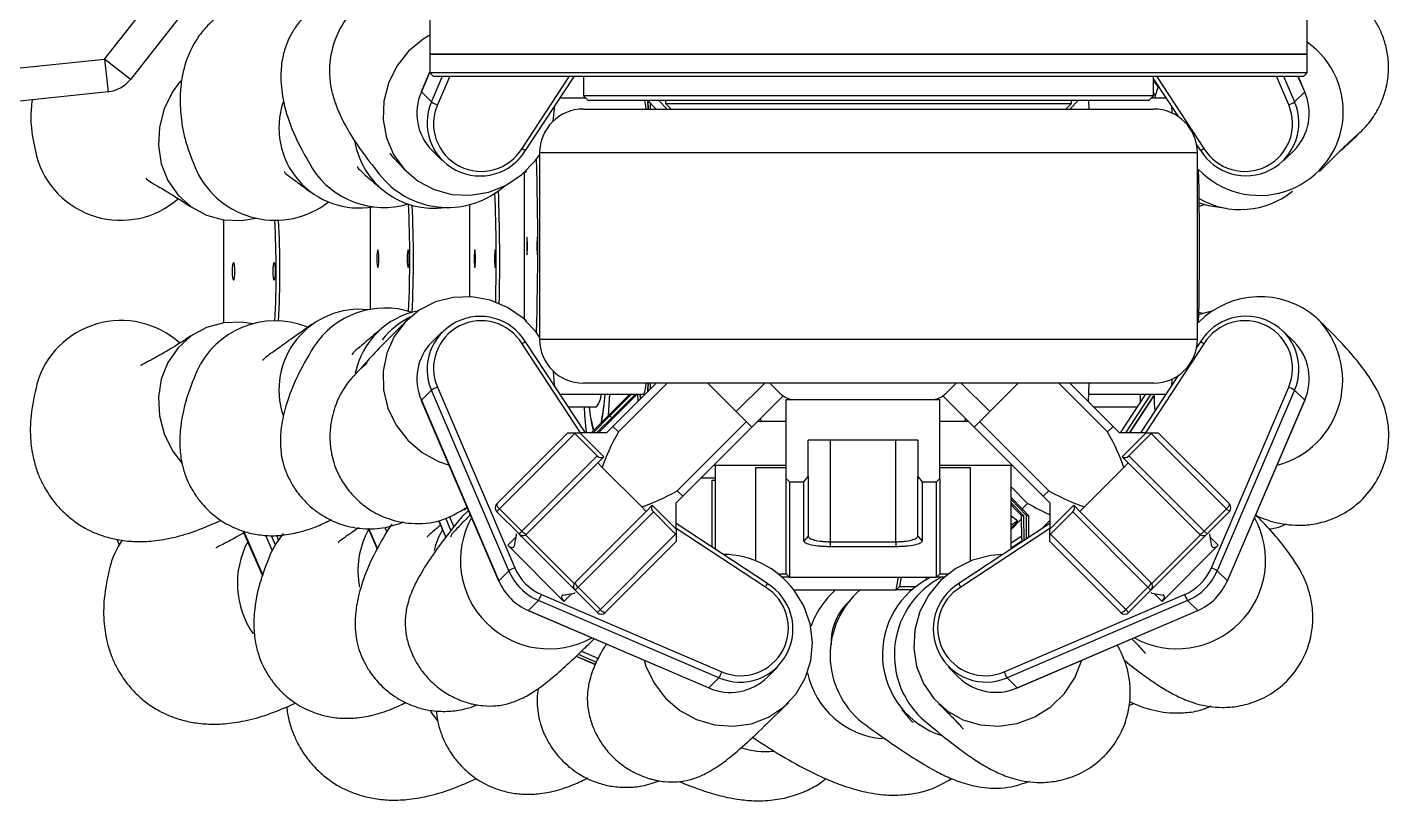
# Model space of a CAD drawing. Header units: millimetres. Extents: x 15 to 1184, y 5 to 836.
# Drawn here: x 487.91 to 512.74, y 505.21 to 519.32 of the extents above; entities that cross this region are included whole.
import ezdxf

# ---------------------------------------------------------------- set-up
doc = ezdxf.new("R2010")
doc.units = ezdxf.units.MM
doc.layers.get('0').update_dxf_attribs({"lineweight": 18})

msp = doc.modelspace()

# ---------------------------------------------------------------- linework, layer by layer
at = {"color": 7, "linetype": 'Continuous', "lineweight": 25}
for p, q in [((489.3168, 518.7359), (493.6319, 524.2251)), ((494.395, 524.2251), (489.7885, 518.3651)), ((495.2515, 524.0251), (495.2515, 518.8251)), ((511.2515, 518.8251), (511.2515, 524.0251)), ((480.6042, 517.8234), (489.3168, 518.7359)), ((489.3168, 518.7359), (489.3793, 518.1391)), ((489.7885, 518.3651), (489.3168, 518.7359)), ((495.2515, 518.8251), (495.2515, 518.4851)), ((496.4809, 518.8251), (495.2515, 518.8251)), ((495.2515, 518.8251), (511.2515, 518.8251)), ((511.2515, 518.8251), (496.4809, 518.8251)), ((511.2515, 518.4851), (511.2515, 518.8251)), ((495.2515, 518.5093), (495.0933, 518.14)), ((495.2515, 518.5019), (495.0951, 518.1367)), ((495.2515, 518.4851), (495.3115, 518.4251)), ((511.2515, 518.4851), (495.2515, 518.4851)), ((495.2781, 517.9537), (495.4801, 518.4251)), ((495.3115, 518.4251), (496.5317, 518.4251)), ((495.6118, 518.4251), (495.3865, 517.8993)), ((496.5317, 518.4251), (511.1915, 518.4251)), ((496.9322, 517.107), (497.7989, 518.4251)), ((496.9975, 517.0703), (497.8883, 518.4251)), ((498.0515, 518.4251), (498.0515, 518.0651)), ((508.4515, 518.0651), (508.4515, 518.4251)), ((508.4515, 518.3692), (508.8995, 517.688)), ((508.4515, 518.3445), (508.5386, 518.2126)), ((508.5041, 518.4251), (509.3708, 517.107)), ((510.9165, 517.8994), (510.6912, 518.4251)), ((510.823, 518.4251), (511.0249, 517.9537)), ((511.2079, 518.1368), (511.0844, 518.4251)), ((511.2097, 518.1401), (511.0876, 518.4251)), ((511.1915, 518.4251), (511.2515, 518.4851)), ((489.3793, 518.1391), (481.4529, 517.309)), ((495.0951, 518.1367), (495.2781, 517.9537)), ((508.4798, 518.0758), (508.4515, 518.1187)), ((511.2079, 518.1368), (511.0249, 517.9537)), ((498.0915, 518.0251), (497.6253, 518.0251)), ((498.0515, 518.0651), (498.1315, 517.9851)), ((500.8252, 518.0651), (498.0515, 518.0651)), ((498.1315, 517.9851), (498.9184, 517.9851)), ((498.9184, 517.9851), (508.3715, 517.9851)), ((499.3787, 517.8251), (499.2187, 517.9851)), ((499.2236, 517.9801), (499.2318, 517.8251)), ((499.233, 517.8251), (499.2251, 517.9787)), ((499.2753, 517.8251), (499.2719, 517.9319)), ((499.5782, 517.8251), (499.4182, 517.9851)), ((499.5515, 517.9851), (499.5515, 517.9251)), ((499.5515, 517.9251), (499.6515, 517.8251)), ((499.5515, 517.9251), (506.9515, 517.9251)), ((508.4515, 518.0651), (500.8252, 518.0651)), ((506.8515, 517.8251), (506.9515, 517.9251)), ((506.9243, 517.8251), (507.0843, 517.9851)), ((506.9515, 517.9251), (506.9515, 517.9851)), ((507.2641, 517.9851), (507.2693, 517.8251)), ((508.3715, 517.9851), (508.4515, 518.0651)), ((508.6778, 518.0251), (508.4115, 518.0251)), ((498.0515, 517.8251), (508.4515, 517.8251)), ((509.2376, 517.1736), (509.3055, 517.0704)), ((495.2896, 517.0692), (495.4726, 516.8861)), ((497.1716, 516.8782), (497.258, 516.9977)), ((497.2515, 517.0251), (497.2515, 513.6251)), ((509.2515, 517.0251), (497.2515, 517.0251)), ((509.2515, 513.6251), (509.2515, 517.0251)), ((510.8304, 516.8862), (511.0134, 517.0692)), ((497.0028, 516.6899), (496.978, 516.6651)), ((496.9905, 516.6651), (496.978, 516.6651)), ((496.978, 513.9851), (496.978, 516.6651)), ((496.9967, 516.6713), (496.9905, 516.6651)), ((494.1645, 514.1695), (494.1645, 516.035)), ((495.9803, 514.4021), (495.9803, 516.087)), ((509.2852, 516.0541), (509.3778, 516.0847)), ((491.4893, 513.9241), (491.4893, 515.8024)), ((509.348, 514.0947), (509.2778, 514.114)), ((496.978, 513.9851), (496.9905, 513.9851)), ((496.9941, 513.9691), (496.978, 513.9851)), ((496.9967, 513.9789), (496.9905, 513.9851)), ((495.4727, 513.764), (495.2896, 513.581)), ((497.2582, 513.6578), (497.1873, 513.7575)), ((497.2515, 513.6251), (509.2515, 513.6251)), ((511.0135, 513.5811), (510.8305, 513.7641)), ((498.0007, 511.9182), (496.9323, 513.5432)), ((498.0901, 511.9182), (496.9976, 513.5798)), ((509.3708, 513.5433), (508.3024, 511.9183)), ((509.3056, 513.5799), (509.2376, 513.4765)), ((508.8995, 512.9623), (508.2131, 511.9183)), ((508.784, 512.8974), (508.7787, 512.7786)), ((495.0951, 512.5135), (495.2781, 512.6965)), ((496.689, 509.4037), (495.2781, 512.6965)), ((495.3866, 512.7508), (496.7975, 509.458)), ((497.6253, 512.6251), (499.1545, 512.6251)), ((508.4515, 512.8251), (498.0515, 512.8251)), ((498.8988, 512.6251), (498.1924, 511.9182)), ((499.0306, 512.6251), (498.3242, 511.9182)), ((498.9286, 512.6251), (498.5343, 512.2305)), ((499.3788, 512.8251), (498.5908, 512.0371)), ((499.0008, 512.6251), (498.6065, 512.2305)), ((499.5783, 512.8251), (498.6906, 511.9374)), ((499.0404, 512.6251), (499.0453, 512.4916)), ((499.0867, 512.6251), (499.0921, 512.5384)), ((499.0936, 512.5399), (499.0881, 512.6251)), ((499.2251, 512.6714), (499.233, 512.8251)), ((499.2719, 512.7182), (499.2753, 512.8251)), ((500.3202, 512.8251), (500.8394, 512.3058)), ((500.8394, 512.3058), (501.3587, 512.8251)), ((501.4515, 512.8251), (501.6344, 512.6423)), ((501.6344, 512.6423), (501.688, 512.5887)), ((504.6152, 512.5887), (504.6687, 512.6423)), ((504.6687, 512.6423), (504.8515, 512.8251)), ((504.9445, 512.8251), (505.4637, 512.3059)), ((505.4637, 512.3059), (505.9829, 512.8251)), ((506.7249, 512.8251), (507.6125, 511.9374)), ((506.9244, 512.8251), (507.7123, 512.0372)), ((507.2693, 512.8251), (507.2578, 512.4917)), ((507.2627, 512.6251), (508.6778, 512.6251)), ((508.3072, 512.6251), (507.8445, 511.9183)), ((508.4001, 512.6251), (507.9375, 511.9183)), ((509.5057, 509.4581), (510.9165, 512.7509)), ((511.025, 512.6965), (509.6141, 509.4038)), ((511.208, 512.5135), (511.025, 512.6965)), ((495.0934, 512.5101), (496.5042, 509.2173)), ((495.0951, 512.5135), (496.506, 509.2207)), ((497.7771, 512.3942), (498.2901, 512.3942)), ((497.7975, 512.3942), (497.7852, 512.3819)), ((501.688, 512.5887), (501.1223, 512.023)), ((501.7515, 511.0865), (501.7515, 512.5251)), ((501.7515, 512.5251), (501.9172, 512.5251)), ((501.9172, 512.5251), (504.3859, 512.5251)), ((504.3859, 512.5251), (504.5515, 512.5251)), ((504.5515, 511.0865), (504.5515, 512.5251)), ((505.1809, 512.0231), (504.6152, 512.5887)), ((507.3553, 512.3942), (508.156, 512.3942)), ((508.4653, 512.615), (508.0058, 511.9183)), ((508.4648, 512.6067), (508.0108, 511.9183)), ((509.7972, 509.2208), (511.208, 512.5135)), ((509.7989, 509.2174), (511.2098, 512.5102)), ((498.2268, 511.9182), (498.5343, 512.2305)), ((498.6065, 512.2305), (498.2898, 511.9182)), ((498.5343, 512.2305), (498.5701, 512.1947)), ((501.0225, 512.1228), (499.7639, 510.8641)), ((500.8394, 512.3058), (501.1223, 512.023)), ((501.7515, 512.1251), (501.2244, 512.1251)), ((501.2805, 512.1812), (501.2882, 512.1251)), ((505.0788, 512.1251), (504.5515, 512.1251)), ((505.0149, 512.1251), (505.0226, 512.1813)), ((505.1809, 512.0231), (505.4637, 512.3059)), ((505.2806, 512.1228), (506.5393, 510.8642)), ((496.4695, 510.6229), (497.7648, 511.9182)), ((497.8952, 511.9072), (496.5219, 510.5339)), ((497.7648, 511.9182), (497.8855, 511.9182)), ((497.8855, 511.9182), (497.9879, 511.9182)), ((498.3022, 511.5002), (497.8952, 511.9072)), ((497.9879, 511.9182), (498.4244, 511.4817)), ((498.4719, 511.9182), (497.9879, 511.9182)), ((498.4719, 511.9182), (498.5908, 512.0371)), ((498.5908, 512.0371), (498.6906, 511.9374)), ((501.1223, 512.023), (499.8636, 510.7643)), ((505.1809, 512.0231), (506.4395, 510.7644)), ((507.6125, 511.9374), (507.7123, 512.0372)), ((507.7123, 512.0372), (507.8312, 511.9183)), ((508.3152, 511.9183), (507.8312, 511.9183)), ((507.8787, 511.4818), (508.3152, 511.9183)), ((508.4079, 511.9073), (508.0009, 511.5003)), ((508.3152, 511.9183), (508.4177, 511.9183)), ((509.7812, 510.534), (508.4079, 511.9073)), ((508.4177, 511.9183), (508.5383, 511.9183)), ((508.5383, 511.9183), (509.8336, 510.623)), ((504.1515, 511.7851), (502.1515, 511.7851)), ((502.1515, 511.1205), (502.1515, 511.7851)), ((502.5515, 511.7851), (502.5515, 509.9335)), ((503.7515, 509.9335), (503.7515, 511.7851)), ((504.1515, 511.7851), (504.1515, 511.1205)), ((496.9289, 510.1269), (498.3022, 511.5002)), ((498.4244, 511.4817), (498.3129, 511.3702)), ((507.9903, 511.3703), (507.8787, 511.4818)), ((508.0009, 511.5003), (509.3742, 510.127)), ((497.0179, 510.0745), (498.3132, 511.3698)), ((498.3129, 511.3702), (498.3951, 511.288)), ((499.1145, 510.5686), (498.3951, 511.288)), ((501.7515, 511.3251), (500.4244, 511.3251)), ((500.4515, 511.3251), (500.4515, 509.7989)), ((501.1983, 511.2851), (501.7515, 511.2851)), ((501.1983, 509.5828), (501.1983, 511.2851)), ((505.8788, 511.3251), (504.5515, 511.3251)), ((504.5515, 511.2851), (505.1047, 511.2851)), ((505.1047, 511.2851), (505.1047, 509.5816)), ((505.8515, 509.7989), (505.8515, 511.3251)), ((507.9081, 511.2881), (507.1887, 510.5687)), ((507.9081, 511.2881), (507.9903, 511.3703)), ((507.9899, 511.3699), (509.2852, 510.0746)), ((500.4515, 511.0942), (500.1935, 511.0942)), ((500.3985, 511.0542), (500.4515, 511.0542)), ((500.3985, 509.8337), (500.3985, 511.0542)), ((501.7515, 511.0865), (501.8115, 511.0251)), ((501.7515, 509.3451), (501.7515, 511.0865)), ((501.8115, 511.0251), (501.8115, 509.2851)), ((501.8115, 511.0251), (502.0732, 511.0251)), ((502.0732, 511.0251), (502.1515, 511.1205)), ((502.0732, 509.9461), (502.0732, 511.0251)), ((502.1515, 511.1205), (502.1515, 510.0371)), ((504.1515, 511.1205), (504.2299, 511.0251)), ((504.1515, 510.0371), (504.1515, 511.1205)), ((504.2299, 511.0251), (504.2299, 509.9461)), ((504.2299, 511.0251), (504.4915, 511.0251)), ((504.4915, 511.0251), (504.5515, 511.0865)), ((504.4915, 509.2851), (504.4915, 511.0251)), ((504.5515, 511.0865), (504.5515, 509.3451)), ((505.8515, 510.9368), (506.1548, 510.6333)), ((499.8636, 510.7643), (499.7447, 510.6454)), ((499.7447, 510.1614), (499.7447, 510.6454)), ((499.7639, 510.8641), (499.8636, 510.7643)), ((505.8515, 510.7373), (506.0551, 510.5335)), ((505.8515, 510.7037), (506.1362, 510.4146)), ((506.0799, 510.4146), (505.8515, 510.6399)), ((506.0551, 510.5335), (506.1548, 510.6333)), ((506.4395, 510.7644), (506.5393, 510.8642)), ((506.5584, 510.6455), (506.4395, 510.7644)), ((506.5584, 510.6455), (506.5584, 510.1615)), ((495.6048, 510.4023), (495.6877, 510.2068)), ((495.8781, 510.5173), (495.931, 510.5552)), ((496.5219, 510.5339), (496.4695, 510.4815)), ((496.8765, 510.0745), (496.4695, 510.4815)), ((496.5219, 510.5339), (496.9289, 510.1269)), ((499.1963, 510.4867), (497.901, 509.1914)), ((499.3267, 510.4757), (497.9534, 509.1024)), ((499.1145, 510.5686), (499.1967, 510.4864)), ((499.1967, 510.4864), (499.3082, 510.5979)), ((499.3082, 510.5979), (499.7447, 510.1614)), ((499.7337, 510.0688), (499.3267, 510.4757)), ((505.8515, 510.6053), (505.9233, 510.5335)), ((505.9666, 510.3171), (505.8515, 510.399)), ((505.9233, 510.5335), (506.0439, 510.4146)), ((506.0439, 510.4146), (506.0799, 510.4146)), ((506.047, 509.9807), (506.0439, 510.4146)), ((506.1722, 510.4146), (506.0551, 510.5335)), ((506.0799, 510.4146), (506.0833, 509.9513)), ((506.133, 509.9839), (506.1362, 510.4146)), ((506.1362, 510.4146), (506.1722, 510.4146)), ((506.1722, 510.4146), (506.1692, 510.0078)), ((506.5584, 510.1615), (506.9949, 510.598)), ((506.9764, 510.4758), (506.5694, 510.0688)), ((508.3497, 509.1025), (506.9764, 510.4758)), ((506.9949, 510.598), (507.1065, 510.4864)), ((507.1065, 510.4864), (507.1887, 510.5687)), ((508.4021, 509.1915), (507.1068, 510.4868)), ((509.3742, 510.127), (509.7812, 510.534)), ((509.8336, 510.4816), (509.4266, 510.0746)), ((509.8336, 510.4816), (509.7812, 510.534)), ((494.1235, 510.1791), (494.2901, 509.7967)), ((494.1287, 510.1794), (494.2931, 509.8021)), ((494.4297, 510.1948), (494.4635, 510.1141)), ((494.556, 510.2558), (494.4824, 510.1489)), ((494.5105, 510.2167), (494.5169, 510.2014)), ((495.407, 510.3181), (495.5396, 510.0115)), ((495.411, 510.3186), (495.5423, 510.015)), ((495.5334, 510.3671), (495.6323, 510.1338)), ((501.4063, 509.1711), (499.7447, 510.2636)), ((501.3697, 509.1058), (499.7447, 510.1742)), ((499.7447, 510.1614), (499.7447, 510.059)), ((506.5584, 510.2637), (504.8968, 509.1711)), ((506.5584, 510.1743), (504.9335, 509.1059)), ((505.8515, 510.1575), (506.0443, 510.3509)), ((505.8515, 510.2408), (505.9666, 510.3171)), ((506.3924, 510.1545), (506.5584, 510.3206)), ((506.5584, 510.0591), (506.5584, 510.1615)), ((489.5372, 509.9779), (489.5804, 509.8717)), ((491.8403, 510.1314), (492.1991, 509.3123)), ((491.8478, 510.1292), (492.2021, 509.3206)), ((492.3745, 509.7803), (492.2572, 510.048)), ((492.3579, 510.049), (492.4283, 509.8785)), ((492.4509, 510.0507), (492.4854, 509.967)), ((496.6716, 509.8696), (496.8152, 510.0132)), ((496.8232, 510.059), (496.7872, 509.8523)), ((496.9289, 510.1269), (496.8765, 510.0745)), ((496.9241, 510.027), (496.8765, 510.0745)), ((496.9241, 510.027), (496.9424, 510.0453)), ((497.8535, 509.0976), (496.9241, 510.027)), ((496.9972, 510.0586), (497.8851, 509.1707)), ((498.3604, 508.6954), (499.7337, 510.0688)), ((499.7447, 509.9383), (498.4494, 508.643)), ((499.7447, 510.059), (499.7447, 509.9383)), ((502.1515, 510.0371), (502.0732, 509.9461)), ((502.5515, 509.9335), (502.5515, 509.8424)), ((502.5515, 509.9335), (503.7515, 509.9335)), ((503.7515, 509.9335), (503.7515, 509.8424)), ((504.1515, 510.0371), (504.2299, 509.9461)), ((506.0466, 510.0371), (505.8515, 509.909)), ((506.0465, 509.9452), (505.8515, 509.8173)), ((506.047, 509.9807), (506.0462, 509.9269)), ((506.5584, 509.9384), (506.5584, 510.0591)), ((507.8537, 508.6431), (506.5584, 509.9384)), ((506.5694, 510.0688), (507.9427, 508.6955)), ((508.418, 509.1708), (509.3059, 510.0587)), ((509.3791, 510.027), (508.4497, 509.0976)), ((509.3791, 510.027), (509.3607, 510.0454)), ((509.4266, 510.0746), (509.3742, 510.127)), ((509.4266, 510.0746), (509.3791, 510.027)), ((509.516, 509.8524), (509.4799, 510.0591)), ((509.4879, 510.0133), (509.6315, 509.8697)), ((497.6961, 508.8451), (496.6716, 509.8696)), ((503.7515, 509.8424), (502.5515, 509.8424)), ((509.6315, 509.8697), (508.607, 508.8452)), ((496.506, 509.2207), (496.689, 509.4037)), ((509.7972, 509.2208), (509.6141, 509.4038)), ((501.6051, 509.3451), (501.7515, 509.3451)), ((501.8115, 509.2851), (501.6765, 509.2851)), ((501.7515, 509.3451), (501.8115, 509.2851)), ((501.8115, 509.2851), (504.4915, 509.2851)), ((503.7552, 509.0542), (503.7965, 509.2851)), ((503.8455, 509.2851), (503.8149, 509.1142)), ((504.302, 509.2851), (504.302, 509.2337)), ((504.5515, 509.3451), (504.4915, 509.2851)), ((504.6299, 509.2851), (504.4915, 509.2851)), ((504.5515, 509.3451), (504.7012, 509.3451)), ((497.2845, 508.971), (500.5773, 507.5601)), ((497.6788, 508.9607), (497.8855, 508.9967)), ((497.8397, 508.9887), (497.6961, 508.8451)), ((497.8535, 509.0976), (497.8718, 509.1159)), ((497.901, 509.05), (497.8535, 509.0976)), ((497.901, 509.05), (497.9534, 509.1024)), ((498.308, 508.643), (497.901, 509.05)), ((497.9534, 509.1024), (498.3604, 508.6954)), ((501.8911, 509.0542), (503.7552, 509.0542)), ((503.8149, 509.1142), (503.7552, 509.0542)), ((504.0614, 509.0542), (503.7552, 509.0542)), ((503.8149, 509.1142), (504.1293, 509.1142)), ((505.7258, 507.5602), (509.0186, 508.971)), ((507.9427, 508.6955), (508.3497, 509.1025)), ((508.4021, 509.0501), (507.9951, 508.6431)), ((508.3497, 509.1025), (508.4021, 509.0501)), ((508.4497, 509.0976), (508.4021, 509.0501)), ((508.4177, 508.9968), (508.6244, 508.9607)), ((508.4497, 509.0976), (508.4313, 509.116)), ((508.607, 508.8452), (508.4634, 508.9888)), ((497.0438, 508.6777), (500.3366, 507.2669)), ((497.0472, 508.6795), (497.2302, 508.8625)), ((497.0472, 508.6795), (500.34, 507.2686)), ((500.523, 507.4516), (497.2302, 508.8625)), ((498.308, 508.643), (498.3604, 508.6954)), ((509.0729, 508.8626), (505.7802, 507.4517)), ((505.9632, 507.2687), (509.256, 508.6796)), ((505.9665, 507.267), (509.2593, 508.6778)), ((507.9427, 508.6955), (507.9951, 508.6431)), ((509.256, 508.6796), (509.0729, 508.8626)), ((498.0166, 507.9389), (498.326, 507.8067)), ((497.9179, 507.8458), (498.2673, 507.6953)), ((497.9205, 507.8482), (498.2686, 507.6984)), ((497.9551, 507.8809), (498.2896, 507.7381)), ((500.34, 507.2686), (500.523, 507.4516)), ((501.4075, 507.4631), (501.5905, 507.6462)), ((504.7126, 507.6462), (504.8957, 507.4632)), ((505.9632, 507.2687), (505.7802, 507.4517)), ((508.0055, 506.9439), (508.0852, 506.9852)), ((495.2577, 506.8424), (495.3914, 506.6687))]:
    msp.add_line(p, q, dxfattribs=at)
for points in [[(495.2515, 519.1732), (495.129, 519.0986), (494.863, 518.8775), (494.6483, 518.6066), (494.4949, 518.2986), (494.41, 517.9679), (494.3977, 517.6299), (494.4583, 517.3005), (494.5892, 516.995), (494.7842, 516.7278), (495.0342, 516.5114), (495.3275, 516.3557), (495.6503, 516.2683), (495.9877, 516.253), (496.3237, 516.3107), (496.6427, 516.4386), (496.9299, 516.6308), (497.1716, 516.8782)], [(490.7041, 518.3362), (490.5573, 518.1366), (490.4035, 517.8272), (490.3156, 517.4955), (490.2978, 517.1571), (490.3509, 516.8277), (490.4725, 516.5228), (490.6568, 516.2567), (490.8952, 516.0417), (491.1767, 515.888), (491.488, 515.8026), (491.8145, 515.7897), (492.0825, 515.8335)], [(495.0951, 518.1367), (495.0932, 518.1396), (495.0933, 518.14)], [(508.5376, 518.2384), (508.5149, 518.1813), (508.466, 518.0251)], [(511.2079, 518.1368), (511.2098, 518.1396), (511.2097, 518.1401)], [(497.5018, 517.6063), (497.5255, 517.8269), (497.5265, 517.8749)], [(499.1946, 517.819), (499.1884, 517.8788), (499.1724, 517.9851)], [(508.7786, 517.8718), (508.7833, 517.7635), (508.7842, 517.7527)], [(497.0044, 516.6966), (496.9981, 516.6744), (496.9905, 516.6651)], [(509.2845, 516.1158), (509.4547, 516.0637), (509.7765, 516.0179)], [(497.0232, 515.4851), (497.0208, 515.4729), (497.0188, 515.4382), (497.0175, 515.3863), (497.017, 515.3251), (497.0175, 515.2639), (497.0188, 515.212), (497.0208, 515.1773), (497.0232, 515.1651), (497.0256, 515.1773), (497.0276, 515.212), (497.0289, 515.2639), (497.0294, 515.3251), (497.0289, 515.3863), (497.0276, 515.4382), (497.0256, 515.4729), (497.0232, 515.4851)], [(497.2089, 515.4851), (497.2065, 515.4729), (497.2045, 515.4382), (497.2032, 515.3863), (497.2027, 515.3251), (497.2032, 515.2639), (497.2045, 515.212), (497.2065, 515.1773), (497.2089, 515.1651), (497.2113, 515.1773), (497.2133, 515.212), (497.2146, 515.2639), (497.2151, 515.3251), (497.2146, 515.3863), (497.2133, 515.4382), (497.2113, 515.4729), (497.2089, 515.4851)], [(494.2999, 515.2542), (494.2928, 515.242), (494.2868, 515.2074), (494.2828, 515.1554), (494.2814, 515.0942), (494.2828, 515.033), (494.2868, 514.9811), (494.2928, 514.9464), (494.2999, 514.9342), (494.307, 514.9464), (494.313, 514.9811), (494.317, 515.033), (494.3184, 515.0942), (494.317, 515.1554), (494.313, 515.2074), (494.307, 515.242), (494.2999, 515.2542)], [(494.8559, 515.2542), (494.8488, 515.242), (494.8428, 515.2074), (494.8387, 515.1554), (494.8373, 515.0942), (494.8387, 515.033), (494.8428, 514.9811), (494.8488, 514.9464), (494.8559, 514.9342), (494.863, 514.9464), (494.869, 514.9811), (494.873, 515.033), (494.8744, 515.0942), (494.873, 515.1554), (494.869, 515.2074), (494.863, 515.242), (494.8559, 515.2542)], [(496.0707, 515.2542), (496.0659, 515.242), (496.0619, 515.2074), (496.0592, 515.1554), (496.0583, 515.0942), (496.0592, 515.033), (496.0619, 514.9811), (496.0659, 514.9464), (496.0707, 514.9342), (496.0754, 514.9464), (496.0794, 514.9811), (496.0821, 515.033), (496.083, 515.0942), (496.0821, 515.1554), (496.0794, 515.2074), (496.0754, 515.242), (496.0707, 515.2542)], [(496.4418, 515.2542), (496.4371, 515.242), (496.433, 515.2074), (496.4304, 515.1554), (496.4294, 515.0942), (496.4304, 515.033), (496.433, 514.9811), (496.4371, 514.9464), (496.4418, 514.9342), (496.4465, 514.9464), (496.4505, 514.9811), (496.4532, 515.033), (496.4542, 515.0942), (496.4532, 515.1554), (496.4505, 515.2074), (496.4465, 515.242), (496.4418, 515.2542)], [(491.6696, 515.0233), (491.6601, 515.0111), (491.6521, 514.9765), (491.6468, 514.9246), (491.6449, 514.8633), (491.6468, 514.8021), (491.6521, 514.7502), (491.6601, 514.7155), (491.6696, 514.7033), (491.679, 514.7155), (491.687, 514.7502), (491.6924, 514.8021), (491.6942, 514.8633), (491.6924, 514.9246), (491.687, 514.9765), (491.679, 515.0111), (491.6696, 515.0233)], [(492.4096, 515.0233), (492.4001, 515.0111), (492.3921, 514.9765), (492.3868, 514.9246), (492.3849, 514.8633), (492.3868, 514.8021), (492.3921, 514.7502), (492.4001, 514.7155), (492.4096, 514.7033), (492.419, 514.7155), (492.427, 514.7502), (492.4324, 514.8021), (492.4342, 514.8633), (492.4324, 514.9246), (492.427, 514.9765), (492.419, 515.0111), (492.4096, 515.0233)], [(497.1873, 513.7575), (496.9495, 514.0087), (496.6653, 514.2052), (496.3482, 514.3377), (496.0129, 514.4), (495.6752, 514.3892), (495.3508, 514.3059), (495.0549, 514.1539), (494.8013, 513.9404), (494.6019, 513.6753), (494.466, 513.3709), (494.4, 513.0417), (494.4069, 512.7028), (494.4865, 512.3703), (494.6349, 512.0596), (494.8454, 511.7853), (495.1079, 511.5601), (495.4103, 511.3947), (495.5995, 511.329)], [(509.5348, 514.1426), (509.2899, 514.0748), (509.2769, 514.07)], [(492.0212, 513.9073), (491.8156, 513.9367), (491.489, 513.924), (491.1777, 513.839), (490.8962, 513.6855), (490.6576, 513.4707), (490.4731, 513.2047), (490.3513, 512.9), (490.298, 512.5707), (490.3156, 512.2323), (490.4033, 511.9006), (490.557, 511.5911), (490.729, 511.3622)], [(496.9905, 513.9851), (496.9981, 513.9758), (497.0027, 513.9611)], [(497.5263, 512.7756), (497.526, 512.8021), (497.5025, 513.0432)], [(498.5062, 512.2322), (498.5067, 512.2393), (498.5334, 512.6251)], [(499.2318, 512.8251), (499.2268, 512.7261), (499.2236, 512.6699)], [(508.2073, 512.6251), (508.2072, 512.4762), (508.2073, 512.4726)], [(495.0951, 512.5135), (495.0933, 512.5106), (495.0934, 512.5101)], [(498.062, 512.3942), (498.0735, 512.2393), (498.1021, 511.9182)], [(508.4653, 512.615), (508.4622, 512.4595), (508.4733, 512.314)], [(511.208, 512.5135), (511.2099, 512.5107), (511.2098, 512.5102)], [(495.9542, 510.501), (495.8398, 510.3927), (495.7466, 510.2845)], [(492.5729, 510.0809), (492.439, 509.8961), (492.3398, 509.7061)], [(496.9289, 510.1269), (496.9463, 510.1106), (496.9636, 510.0963), (496.9801, 510.0848), (496.9946, 510.0768), (497.0065, 510.0727), (497.0149, 510.0727), (497.0179, 510.0745)], [(505.7028, 509.7011), (505.4803, 509.6844), (505.1495, 509.5991), (504.8417, 509.4453), (504.5711, 509.2302), (504.3505, 508.9638), (504.1901, 508.6586), (504.0975, 508.3288), (504.077, 507.9899), (504.1296, 507.6578), (504.2527, 507.3479), (504.4407, 507.0747), (504.6848, 506.8511), (504.9734, 506.6874), (505.2932, 506.5914), (505.6292, 506.5674), (505.9657, 506.6168), (506.2869, 506.737), (506.5779, 506.9226), (506.8249, 507.1648), (507.0165, 507.4523), (507.1437, 507.7713)], [(496.506, 509.2207), (496.5042, 509.2178), (496.5042, 509.2173)], [(508.3497, 509.1025), (508.366, 509.1198), (508.3803, 509.1372), (508.3918, 509.1537), (508.3998, 509.1682), (508.404, 509.1801), (508.4039, 509.1885), (508.4021, 509.1915)], [(509.7972, 509.2208), (509.799, 509.2179), (509.7989, 509.2174)], [(499.1563, 507.7726), (499.1904, 507.665), (499.3392, 507.3544), (499.5499, 507.0802), (499.8127, 506.8554), (500.1152, 506.6902), (500.4434, 506.5926), (500.782, 506.567), (501.115, 506.6147), (501.4269, 506.7334), (501.7031, 506.9176), (501.9307, 507.1587), (502.0991, 507.4453), (502.2004, 507.7641), (502.2298, 508.1002), (502.186, 508.4379), (502.071, 508.7613), (501.8902, 509.0554)], [(497.0472, 508.6795), (497.0443, 508.6777), (497.0438, 508.6777)], [(509.256, 508.6796), (509.2588, 508.6777), (509.2593, 508.6778)], [(500.34, 507.2686), (500.3371, 507.2668), (500.3366, 507.2669)], [(505.9632, 507.2687), (505.9661, 507.2669), (505.9665, 507.267)]]:
    msp.add_lwpolyline(points, dxfattribs=at)
for centre, radius, start, end in [((510.3809, 517.7815), 1.5319, 223.71512, 55.36541), ((489.3168, 518.7359), 0.6, 275.97855, 321.8293), ((495.9759, 517.7457), 0.9637, 156.06434, 224.58861), ((510.3245, 517.7463), 0.9659, 315.50125, 23.8458), ((493.958, 517.482), 1.4616, 161.40339, 280.25716), ((496.1661, 517.5707), 0.9671, 156.66992, 329.04753), ((495.5559, 518.3727), 0.5028, 236.45829, 250.31699), ((496.187, 517.557), 0.8706, 156.84419, 328.87327), ((510.135, 517.5744), 0.9674, 211.19257, 23.08998), ((510.116, 517.5571), 0.8706, 211.12673, 23.15581), ((510.7471, 518.3728), 0.5028, 289.68301, 303.54171), ((498.0515, 517.0251), 0.8, 90, 180), ((508.4515, 517.0251), 0.8, 0, 90), ((495.3228, 517.4794), 1.464, 189.13161, 278.04991), ((497.1357, 517.393), 0.351, 234.56785, 246.80616), ((509.1673, 517.3931), 0.351, 293.19384, 305.43215), ((489.6106, 517.391), 1.5959, 195.48721, 311.08153), ((437.0424, 515.3248), 60.1762, 358.49436, 1.511328), ((492.4263, 517.3852), 1.5897, 205.95443, 307.56505), ((494.4149, 517.5876), 1.5581, 212.79879, 286.38127), ((447.483, 515.3253), 61.8064, 358.69981, 1.295648), ((495.5717, 517.6047), 1.5753, 220.88487, 311.46914), ((464.3645, 515.0905), 32.0962, 358.59445, 2.14597), ((463.581, 515.0891), 32.9441, 358.58881, 2.16813), ((510.0382, 517.5019), 1.5107, 240.02531, 308.91971), ((473.3079, 515.0938), 21.5762, 357.45283, 2.65839), ((472.8414, 515.0942), 22.1092, 357.46241, 2.5297), ((476.1531, 514.8631), 16.294, 356.81983, 3.29147), ((475.8287, 514.8631), 16.6869, 356.8904, 3.2195), ((510.3932, 512.8318), 1.5706, 48.87378, 135.45898), ((493.9652, 512.7032), 1.469, 83.58603, 198.59525), ((494.4365, 512.6366), 1.5585, 71.76561, 147.12437), ((495.3158, 512.7149), 1.4556, 100.90401, 168.42041), ((489.6168, 512.3717), 1.5959, 48.15925, 164.1367), ((492.4295, 512.3869), 1.5755, 68.55776, 155.42522), ((495.5512, 512.6969), 1.4877, 116.04935, 141.90953), ((496.168, 513.0759), 0.9674, 31.19257, 203.08998), ((496.1871, 513.0932), 0.8706, 31.12673, 203.15581), ((510.137, 513.0795), 0.9671, 336.66992, 149.04753), ((510.1161, 513.0932), 0.8706, 336.84419, 148.87327), ((510.3026, 512.8772), 1.5989, 284.53249, 45.35442), ((498.0515, 513.6251), 0.8, 180, 270), ((508.4515, 513.6251), 0.8, 270, 0), ((495.9786, 512.904), 0.9659, 135.50125, 203.8458), ((497.1358, 513.2572), 0.351, 113.19384, 125.43215), ((509.1673, 513.2572), 0.351, 54.56785, 66.80616), ((510.3272, 512.9045), 0.9637, 336.06434, 44.58861), ((495.556, 512.2774), 0.5028, 109.68301, 123.54171), ((497.9895, 512.6351), 0.3852, 321.29768, 358.51517), ((492.9899, 513.0854), 5.4769, 349.67993, 355.17899), ((492.9176, 513.0753), 5.5506, 349.97952, 355.34775), ((498.6157, 512.8353), 0.5784, 338.69117, 358.99065), ((501.9172, 512.9251), 0.4, 225, 270), ((504.3859, 512.9251), 0.4, 270, 315), ((510.7472, 512.2775), 0.5028, 56.45829, 70.31699), ((500.5173, 512.5978), 2.3716, 184.92366, 195.62108), ((500.2072, 512.5592), 2.0565, 184.60056, 196.81001), ((496.5402, 510.5522), 0.1, 135, 225), ((496.5875, 510.6324), 0.1183, 184.60931, 236.36905), ((509.7157, 510.6325), 0.1183, 303.63095, 355.39069), ((509.7629, 510.5523), 0.1, 315, 45), ((495.4867, 509.4034), 1.549, 150.89732, 191.16153), ((496.768, 509.4108), 1.4861, 150.12906, 165.79227), ((497.4218, 509.595), 1.6144, 151.11119, 298.89688), ((508.8792, 509.5965), 1.615, 241.18701, 28.78847), ((490.8938, 509.0852), 1.5309, 144.97269, 165.7293), ((493.3616, 509.1758), 1.622, 152.17077, 214.76306), ((496.9472, 510.1452), 0.1, 225, 270), ((496.9472, 510.1452), 0.1, 270, 315), ((509.2717, 510.1994), 0.1255, 276.19562, 324.78274), ((509.3559, 510.1453), 0.1, 225, 270), ((509.3559, 510.1453), 0.1, 270, 315), ((500.5885, 508.0663), 1.6348, 37.2295, 89.59037), ((496.9668, 508.9846), 0.5028, 109.68301, 123.54171), ((497.6375, 509.811), 1.0322, 203.23894, 246.76106), ((497.6511, 509.8246), 0.929, 203.23894, 246.76106), ((508.6521, 509.8247), 0.929, 293.23894, 336.76106), ((508.6657, 509.8111), 1.0322, 293.23894, 336.76106), ((509.3363, 508.9847), 0.5028, 56.45829, 70.31699), ((497.4545, 509.628), 1.0322, 203.23894, 246.76106), ((497.9717, 509.1207), 0.1, 135, 225), ((498.0258, 509.205), 0.1255, 186.19562, 234.78274), ((500.906, 508.3397), 0.9671, 246.66992, 59.04753), ((501.0837, 509.3093), 0.351, 324.56785, 336.80616), ((505.0596, 507.8803), 1.5545, 115.35082, 252.39588), ((505.3134, 507.8711), 1.591, 117.28357, 226.23385), ((505.4008, 508.3416), 0.9674, 121.19257, 293.08998), ((505.2195, 509.3094), 0.351, 203.19384, 215.43215), ((508.3314, 509.1208), 0.1, 315, 45), ((508.8487, 509.628), 1.0322, 293.23894, 336.76106), ((496.8111, 509.1403), 0.5028, 326.45829, 340.31699), ((500.9197, 508.3606), 0.8706, 246.84419, 58.87327), ((503.7293, 507.8386), 1.626, 131.6124, 160.37783), ((504.1247, 507.8614), 1.5733, 130.69821, 230.77048), ((505.3835, 508.3606), 0.8706, 121.12673, 293.15581), ((509.492, 509.1404), 0.5028, 199.68301, 213.54171), ((498.4589, 508.761), 0.1183, 213.63095, 265.39069), ((503.5674, 508.0991), 0.9987, 130.75778, 182.71796), ((507.8442, 508.761), 0.1183, 274.60931, 326.36905), ((498.3787, 508.7137), 0.1, 225, 315), ((507.9244, 508.7138), 0.1, 225, 315), ((500.7309, 508.1495), 0.9637, 246.06434, 314.58861), ((500.1039, 507.7295), 0.5028, 326.45829, 340.31699), ((503.6317, 507.8626), 1.526, 192.02427, 265.2736), ((505.5727, 508.1522), 0.9659, 225.50125, 293.8458), ((506.1992, 507.7295), 0.5028, 199.68301, 213.54171), ((501.3958, 507.7145), 1.6079, 253.26037, 274.31205)]:
    msp.add_arc(centre, radius, start, end, dxfattribs=at)
for centre, major_axis, ratio, start_param, end_param in [((497.953, 511.965), (-0.0707, 0.0707), 0.8164966, 1.4234312, 1.5707963), ((501.3286, 513.5021), (2.9029, 2.9029), 0.2679492, 2.3802177, 2.6608299), ((504.9746, 513.5022), (-2.9029, 2.9029), 0.2679492, 3.6223554, 3.9029677), ((508.3502, 511.965), (0.0707, 0.0707), 0.8164966, 4.712389, 4.8597541), ((498.36, 511.558), (-0.0707, 0.0707), 0.8164966, 1.5707963, 3.0391913), ((507.9432, 511.558), (0.0707, 0.0707), 0.8164966, 3.243994, 4.712389), ((501.3286, 513.5021), (2.9029, 2.9029), 0.2679492, 3.6223554, 3.9029677), ((504.6221, 513.2713), (-2.8563, 2.9047), 0.26991, 2.3825869, 2.5511985), ((504.9746, 513.5022), (-2.9029, 2.9029), 0.2679492, 2.3802177, 2.6608299), ((499.3845, 510.5335), (-0.0707, 0.0707), 0.8164966, 0.1024014, 1.5707963), ((506.9187, 510.5335), (0.0707, 0.0707), 0.8164966, 4.712389, 6.1807839), ((505.6296, 509.979), (0.3373, 0.3378), 0.06521, 5.3634281, 6.294115), ((496.9022, 510.0051), (-0.0707, 0.0707), 0.5176381, 0, 0.3490659), ((499.7915, 510.1265), (-0.0707, 0.0707), 0.8164966, 1.5707963, 1.7181614), ((506.5117, 510.1266), (0.0707, 0.0707), 0.8164966, 4.5650239, 4.712389), ((509.401, 510.0051), (0.0707, 0.0707), 0.5176381, 5.9341195, 6.2831853), ((496.7082, 509.9062), (-0.0707, 0.0707), 0.5176381, 1.5707963, 3.4906585), ((509.5949, 509.9063), (0.0707, 0.0707), 0.5176381, 2.7925268, 4.712389), ((497.7327, 508.8817), (-0.0707, 0.0707), 0.5176381, 5.9341195, 7.8539816), ((497.8316, 509.0757), (-0.0707, 0.0707), 0.5176381, 2.7925268, 3.1415927), ((508.4716, 509.0757), (0.0707, 0.0707), 0.5176381, 3.1415927, 3.4906585), ((508.5704, 508.8818), (0.0707, 0.0707), 0.5176381, 4.712389, 6.6322512)]:
    msp.add_ellipse(centre, major_axis=major_axis, ratio=ratio, start_param=start_param, end_param=end_param, dxfattribs=at)
for points, knots in [([(495.2515, 520.1453), (495.2176, 520.1489), (495.1413, 520.1571), (494.9547, 520.1579), (494.7191, 520.1285), (494.4448, 520.0484), (494.1705, 519.9085), (493.8661, 519.6704), (493.6013, 519.3269), (493.462, 518.9367), (493.4249, 518.683), (493.4173, 518.5427), (493.4201, 518.4194), (493.4375, 518.2466), (493.4867, 518.0286), (493.5894, 517.75), (493.7601, 517.4208), (494.0134, 517.0296), (494.2532, 516.7319), (494.3813, 516.5729)], [0, 0, 0, 0, 0.0917435, 0.206536, 0.3467497, 0.5087908, 0.6863639, 0.8590774, 1.1691921, 1.4510245, 1.5693445, 1.6779728, 1.8206692, 2.0050229, 2.3875328, 2.8777539, 3.4746704, 4.1764723, 4.9804208, 4.9804208, 4.9804208, 4.9804208]), ([(512.2195, 517.3972), (512.2878, 517.4683), (512.4215, 517.6074), (512.5853, 517.8784), (512.6957, 518.1758), (512.7443, 518.4825), (512.7345, 518.774), (512.6801, 519.0308), (512.5957, 519.2528), (512.4818, 519.4603), (512.3213, 519.6704), (512.09, 519.8818), (511.7842, 520.0564), (511.4923, 520.1591), (511.3079, 520.1625), (511.2515, 520.1636)], [0, 0, 0, 0, 0.3849641, 0.7539167, 1.1035215, 1.4276513, 1.7188048, 1.9701482, 2.1776078, 2.3710554, 2.6101383, 2.8947225, 3.2186149, 3.5705616, 3.7254513, 3.7254513, 3.7254513, 3.7254513]), ([(493.3324, 519.799), (493.2846, 519.8154), (493.1351, 519.8667), (492.8839, 519.912), (492.5199, 519.9354), (492.1127, 519.8853), (491.7435, 519.7515), (491.4833, 519.5952), (491.3234, 519.4702), (491.2095, 519.3619), (491.1268, 519.2705), (491.0492, 519.1733), (490.9802, 519.0731), (490.8893, 518.9141), (490.7951, 518.6877), (490.7225, 518.4022), (490.6873, 518.0611), (490.7026, 517.6736), (490.785, 517.209), (490.9242, 516.8678), (490.997, 516.6893)], [0, 0, 0, 0, 0.1857734, 0.5807947, 0.9478398, 1.3138133, 1.676337, 1.8925063, 2.0724272, 2.2173326, 2.3281552, 2.4194735, 2.5739752, 2.8061426, 3.1163227, 3.504719, 3.8473778, 4.2338273, 4.6634908, 5.1351278, 5.1351278, 5.1351278, 5.1351278]), ([(494.4004, 520.0142), (494.3553, 520.02), (494.2294, 520.036), (493.883, 520.0263), (493.473, 519.8983), (493.1714, 519.7095), (492.9968, 519.556), (492.8854, 519.4321), (492.7993, 519.3175), (492.7421, 519.2284), (492.6822, 519.1191), (492.6107, 518.9532), (492.5459, 518.7127), (492.52, 518.3683), (492.5755, 517.925), (492.7453, 517.3747), (492.9799, 516.9632), (493.1049, 516.7442)], [0, 0, 0, 0, 0.1660401, 0.4633308, 0.7817047, 0.9757764, 1.1276067, 1.2419526, 1.3121985, 1.4125422, 1.5518373, 1.730961, 2.1009743, 2.5733297, 3.1463437, 3.8168015, 4.579691, 4.579691, 4.579691, 4.579691]), ([(487.9957, 517.9942), (487.9827, 517.8832), (487.9462, 517.5704), (488.0232, 517.2019), (488.0729, 516.9642)], [0, 0, 0, 0, 0.3690707, 1.0393588, 1.0393588, 1.0393588, 1.0393588]), ([(511.4784, 516.6857), (511.6087, 516.8166), (511.87, 517.0788), (512.0945, 517.2927), (512.2048, 517.3927), (512.1933, 517.379), (512.19, 517.3751)], [0, 0, 0, 0, 0.2939284, 0.5892319, 0.885969, 1.0050711, 1.0050711, 1.0050711, 1.0050711]), ([(511.855, 517.0613), (511.8556, 517.0619), (511.9819, 517.1713), (512.1293, 517.3097), (512.207, 517.3853), (512.2458, 517.4231)], [0, 0, 0, 0, 0.00135428, 0.26693651, 0.53266375, 0.53266375, 0.53266375, 0.53266375]), ([(494.5318, 517.0204), (494.5313, 517.0203), (494.5183, 517.0182), (494.5472, 516.9813), (494.623, 516.8945), (494.7371, 516.7762), (494.7976, 516.7135)], [0, 0, 0, 0, 0.00434142, 0.1228626, 0.25896878, 0.41275454, 0.41275454, 0.41275454, 0.41275454]), ([(492.6037, 516.6862), (492.6012, 516.6825), (492.5924, 516.6692), (492.6556, 516.6193), (492.7973, 516.5162), (492.9721, 516.3846), (493.0642, 516.3152)], [0, 0, 0, 0, 0.06153644, 0.22082938, 0.40061773, 0.60104694, 0.60104694, 0.60104694, 0.60104694]), ([(493.9385, 516.7782), (493.9381, 516.778), (493.9164, 516.7693), (493.9676, 516.7186), (494.0935, 516.5998), (494.2719, 516.4488), (494.3655, 516.3695)], [0, 0, 0, 0, 0.0035501, 0.18215758, 0.38180035, 0.60237246, 0.60237246, 0.60237246, 0.60237246]), ([(490.0786, 516.5661), (490.0767, 516.5621), (490.0699, 516.5479), (490.138, 516.5056), (490.2909, 516.4151), (490.5483, 516.2647), (490.8025, 516.1002), (490.9361, 516.0138)], [0, 0, 0, 0, 0.0788159, 0.2758283, 0.4999465, 0.7511413, 1.029195, 1.029195, 1.029195, 1.029195]), ([(493.1048, 513.9034), (492.9793, 513.8129), (492.7404, 513.6407), (492.4876, 513.4619), (492.3169, 513.3424), (492.23, 513.2757), (492.1971, 513.248), (492.2069, 513.2435), (492.2075, 513.2433)], [0, 0, 0, 0, 0.2757321, 0.5249361, 0.7471145, 0.9420772, 1.1098825, 1.1197453, 1.1197453, 1.1197453, 1.1197453]), ([(494.8345, 513.9743), (494.6715, 513.8114), (494.345, 513.4849), (494.0587, 513.1748), (494.0027, 513.1092), (493.9748, 513.0764)], [0, 0, 0, 0, 0.4137809, 0.8289106, 1.2433733, 1.2433733, 1.2433733, 1.2433733]), ([(510.3138, 510.4191), (510.3285, 510.4116), (510.4091, 510.3703), (510.6347, 510.2861), (511.0079, 510.2202), (511.3963, 510.2501), (511.7315, 510.3434), (512.0778, 510.5318), (512.3918, 510.8251), (512.6137, 511.1925), (512.7184, 511.5402), (512.7466, 511.8206), (512.7368, 512.0331), (512.7122, 512.1958), (512.6747, 512.3513), (512.6109, 512.5332), (512.5081, 512.7443), (512.357, 512.9858), (512.1414, 513.2683), (511.8476, 513.6026), (511.585, 513.8601), (511.4455, 513.9969)], [0, 0, 0, 0, 0.0850064, 0.4661657, 0.8497613, 1.0514406, 1.2642076, 1.4888464, 1.7242725, 1.9580629, 2.1580614, 2.3239816, 2.4605774, 2.5826268, 2.7469917, 3.047654, 3.4425127, 3.9313944, 4.5134138, 5.1870177, 5.9498197, 5.9498197, 5.9498197, 5.9498197]), ([(490.9358, 513.7125), (490.8049, 513.6281), (490.5549, 513.4668), (490.2871, 513.3136), (490.1039, 513.2178), (490.0099, 513.1684), (489.9704, 513.1502), (489.9815, 513.1461), (489.9821, 513.1459)], [0, 0, 0, 0, 0.2698053, 0.5153106, 0.736308, 0.9327263, 1.1046347, 1.1150082, 1.1150082, 1.1150082, 1.1150082]), ([(494.3654, 513.8187), (494.2696, 513.7373), (494.0886, 513.5835), (493.9247, 513.4466), (493.835, 513.3689), (493.8314, 513.3512), (493.8299, 513.3436)], [0, 0, 0, 0, 0.2194769, 0.41501609, 0.58649506, 0.71874552, 0.71874552, 0.71874552, 0.71874552]), ([(493.1281, 513.4834), (493.018, 513.2951), (492.8104, 512.9401), (492.6341, 512.4745), (492.5439, 512.0983), (492.5173, 511.8045), (492.5288, 511.5787), (492.5569, 511.42), (492.5904, 511.3037), (492.6145, 511.2344), (492.6461, 511.1569), (492.6999, 511.0414), (492.7955, 510.8777), (492.9304, 510.7068), (493.1023, 510.5429), (493.3623, 510.3546), (493.6933, 510.2175), (494.0613, 510.1572), (494.4414, 510.1784), (494.6714, 510.2569), (494.7844, 510.2955)], [0, 0, 0, 0, 0.6213408, 1.1716331, 1.6478292, 2.0478647, 2.3704488, 2.6148899, 2.746847, 2.8350722, 2.8828281, 2.9281342, 3.050276, 3.2125082, 3.3156303, 3.4358399, 3.7224539, 4.0932246, 4.5659431, 5.0230876, 5.0230876, 5.0230876, 5.0230876]), ([(494.1056, 513.196), (493.9713, 513.0713), (493.7201, 512.8384), (493.511, 512.4141), (493.4252, 512.0391), (493.4223, 511.7298), (493.462, 511.489), (493.5133, 511.3242), (493.5582, 511.2157), (493.5966, 511.1343), (493.6781, 510.9859), (493.8016, 510.8189), (493.9838, 510.6388), (494.2032, 510.4786), (494.5179, 510.3296), (494.9451, 510.2449), (495.4595, 510.2838), (495.7705, 510.4683), (495.9282, 510.5618)], [0, 0, 0, 0, 0.6350972, 1.1870258, 1.6497504, 2.0236994, 2.3127706, 2.5229392, 2.601362, 2.6645468, 2.7683678, 3.0235327, 3.2028151, 3.4340398, 3.7293925, 4.1011628, 4.5561771, 5.0239707, 5.0239707, 5.0239707, 5.0239707]), ([(490.9964, 513.0414), (490.9232, 512.8571), (490.7867, 512.5129), (490.6985, 512.0632), (490.6809, 511.7004), (490.7113, 511.4163), (490.7708, 511.193), (490.8407, 511.0099), (490.9669, 510.7875), (491.0851, 510.6338), (491.2075, 510.504), (491.3324, 510.3965), (491.4644, 510.3025), (491.6088, 510.2196), (491.7896, 510.1407), (492.01, 510.0761), (492.2933, 510.0373), (492.5777, 510.0477), (492.8847, 510.1062), (493.1787, 510.2029), (493.3691, 510.2959), (493.4546, 510.3377)], [0, 0, 0, 0, 0.5472033, 1.0220773, 1.4220058, 1.7452756, 1.9910877, 2.1598278, 2.3214911, 2.4569231, 2.580604, 2.6915586, 2.8031386, 2.9511259, 3.1296167, 3.3440912, 3.5977931, 3.9161218, 4.3049523, 4.7641144, 5.1379208, 5.1379208, 5.1379208, 5.1379208]), ([(488.0818, 512.8085), (488.0389, 512.6167), (487.9601, 512.2646), (487.957, 511.8047), (488.0102, 511.4535), (488.0921, 511.1912), (488.1777, 510.9952), (488.2823, 510.8156), (488.3681, 510.6943), (488.4557, 510.5872), (488.579, 510.4566), (488.7538, 510.3076), (488.944, 510.1866), (489.144, 510.0895), (489.3512, 510.0155), (489.602, 509.9576), (489.9051, 509.9289), (490.2271, 509.9439), (490.5976, 510.0098), (491.0026, 510.1301), (491.2919, 510.2583), (491.4385, 510.3233)], [0, 0, 0, 0, 0.5748108, 1.0549762, 1.4378427, 1.6833209, 1.8595334, 1.9859867, 2.1019128, 2.2109863, 2.3137716, 2.5301297, 2.7834101, 2.9775504, 3.2024306, 3.4579729, 3.7535682, 4.1184086, 4.554223, 5.0602867, 5.5801062, 5.5801062, 5.5801062, 5.5801062]), ([(495.9872, 510.4239), (495.9719, 510.4086), (495.8629, 510.3), (495.7432, 510.174), (495.6288, 510.0501), (495.6282, 510.0271), (495.628, 510.017)], [0, 0, 0, 0, 0.03237676, 0.22929797, 0.40666213, 0.5471121, 0.5471121, 0.5471121, 0.5471121]), ([(507.9177, 507.7742), (507.9206, 507.7718), (508.0409, 507.6709), (508.2366, 507.5244), (508.5047, 507.3335), (508.7386, 507.1907), (508.9433, 507.084), (509.2344, 506.9684), (509.6097, 506.8992), (509.9981, 506.9258), (510.3354, 507.0165), (510.6867, 507.2042), (511.0066, 507.5009), (511.2318, 507.8744), (511.336, 508.2263), (511.3627, 508.5079), (511.3515, 508.7209), (511.3263, 508.8815), (511.2879, 509.0376), (511.2226, 509.2202), (511.1176, 509.4325), (510.9642, 509.6756), (510.7427, 509.9619), (510.5278, 510.2111), (510.3599, 510.3779), (510.3152, 510.4223)], [0, 0, 0, 0, 0.0134904, 0.5649265, 1.057993, 1.4925386, 1.8705515, 2.224193, 2.5780125, 2.7630251, 2.9577031, 3.1633191, 3.3791305, 3.5931778, 3.7757721, 3.927018, 4.0514396, 4.1648745, 4.3192121, 4.6000997, 4.9676827, 5.421773, 5.9615487, 6.5855827, 6.8118899, 6.8118899, 6.8118899, 6.8118899]), ([(493.9478, 510.1886), (493.9307, 510.1765), (493.832, 510.1067), (493.7175, 510.0278), (493.6159, 509.9526), (493.5782, 509.9218), (493.5867, 509.9158), (493.588, 509.9149)], [0, 0, 0, 0, 0.0323007, 0.18610789, 0.32141645, 0.43823954, 0.45890247, 0.45890247, 0.45890247, 0.45890247]), ([(494.4829, 510.1497), (494.3751, 509.964), (494.1717, 509.6135), (493.9983, 509.1521), (493.9088, 508.7778), (493.8817, 508.4838), (493.8921, 508.2569), (493.9198, 508.0959), (493.9524, 507.9792), (493.9776, 507.9061), (494.0077, 507.8318), (494.0606, 507.7174), (494.1558, 507.5526), (494.2908, 507.3805), (494.4634, 507.2152), (494.6492, 507.0797), (494.8382, 506.9794), (495.0491, 506.8991), (495.2788, 506.8482), (495.5457, 506.833), (495.8367, 506.8595), (496.0209, 506.9228), (496.1226, 506.9578)], [0, 0, 0, 0, 0.6050407, 1.1421341, 1.6084989, 2.0022416, 2.322169, 2.567628, 2.7027385, 2.7960615, 2.8496378, 2.8982852, 3.0256383, 3.1911136, 3.2947804, 3.4154554, 3.5528629, 3.7082666, 3.9509907, 4.2401539, 4.5757252, 4.9900245, 4.9900245, 4.9900245, 4.9900245]), ([(495.7467, 510.2847), (495.6215, 510.1229), (495.3857, 509.8184), (495.1277, 509.4359), (494.9509, 509.1119), (494.8461, 508.8316), (494.803, 508.604), (494.7983, 508.4198), (494.81, 508.2826), (494.8343, 508.1536), (494.8659, 508.0419), (494.8985, 507.9525), (494.9359, 507.8621), (495.0007, 507.732), (495.1186, 507.5512), (495.2939, 507.3554), (495.5113, 507.1867), (495.7215, 507.0738), (495.8834, 507.0133), (495.9916, 506.9826), (496.1027, 506.9572), (496.2786, 506.9336), (496.4885, 506.9385), (496.7112, 506.9841), (496.9372, 507.074), (497.1727, 507.2109), (497.4323, 507.4045), (497.7312, 507.6654), (498, 507.9196), (498.1882, 508.1048), (498.2467, 508.1624)], [0, 0, 0, 0, 0.643799, 1.2114282, 1.7011369, 2.1111963, 2.4402796, 2.6046152, 2.7373552, 2.8393237, 2.9128304, 2.9409031, 2.9652524, 3.0237332, 3.1026389, 3.2066047, 3.3163535, 3.4082789, 3.4743899, 3.5055279, 3.5421023, 3.6379398, 3.8492398, 4.1473073, 4.4862797, 4.8947908, 5.3721959, 5.9174057, 6.5287722, 6.8045692, 6.8045692, 6.8045692, 6.8045692]), ([(495.4432, 510.2343), (495.4014, 510.1996), (495.3023, 510.1175), (495.2308, 510.0525), (495.1939, 510.0181), (495.207, 510.0152), (495.2075, 510.0151)], [0, 0, 0, 0, 0.09138567, 0.21622385, 0.32406516, 0.32804025, 0.32804025, 0.32804025, 0.32804025]), ([(510.5565, 510.166), (510.6136, 510.1731), (510.7191, 510.1861), (510.8337, 510.2384), (510.8863, 510.2625)], [0, 0, 0, 0, 0.18696535, 0.34564888, 0.34564888, 0.34564888, 0.34564888]), ([(491.8558, 510.096), (491.8011, 510.0639), (491.6563, 509.979), (491.4997, 509.8998), (491.3888, 509.8431), (491.3427, 509.8216), (491.3519, 509.8164), (491.3535, 509.8155)], [0, 0, 0, 0, 0.10275366, 0.27194678, 0.42274906, 0.5551833, 0.58283298, 0.58283298, 0.58283298, 0.58283298]), ([(502.5515, 509.8424), (502.5202, 509.8428), (502.4575, 509.8436), (502.3371, 509.8517), (502.2046, 509.871), (502.0946, 509.9055), (502.0803, 509.9325), (502.0732, 509.9461)], [0, 0, 0, 0, 0.06251303, 0.12513546, 0.25042943, 0.3768279, 0.50400159, 0.50400159, 0.50400159, 0.50400159]), ([(502.1515, 510.0371), (502.1575, 510.0236), (502.1694, 509.9966), (502.2613, 509.9621), (502.3721, 509.9428), (502.4729, 509.9347), (502.5253, 509.9339), (502.5515, 509.9335)], [0, 0, 0, 0, 0.10872627, 0.21652078, 0.32298363, 0.37607639, 0.42903667, 0.42903667, 0.42903667, 0.42903667]), ([(503.7515, 509.9335), (503.7777, 509.9339), (503.8302, 509.9347), (503.931, 509.9428), (504.0418, 509.9621), (504.1337, 509.9966), (504.1456, 510.0236), (504.1515, 510.0371)], [0, 0, 0, 0, 0.05296028, 0.10605304, 0.21251589, 0.32031039, 0.42903667, 0.42903667, 0.42903667, 0.42903667]), ([(504.2299, 509.9461), (504.2228, 509.9325), (504.2085, 509.9055), (504.0984, 509.871), (503.966, 509.8517), (503.8455, 509.8436), (503.7829, 509.8428), (503.7515, 509.8424)], [0, 0, 0, 0, 0.12717368, 0.25357216, 0.37886613, 0.44148856, 0.50400159, 0.50400159, 0.50400159, 0.50400159]), ([(492.3395, 509.7053), (492.2677, 509.5218), (492.1336, 509.1792), (492.0483, 508.7312), (492.0329, 508.3695), (492.0647, 508.0861), (492.125, 507.8632), (492.1953, 507.6804), (492.3231, 507.4564), (492.4419, 507.3027), (492.5653, 507.1722), (492.6912, 507.0643), (492.8232, 506.9708), (492.9698, 506.887), (493.1531, 506.8079), (493.3771, 506.7434), (493.6639, 506.706), (493.9529, 506.7182), (494.2658, 506.7799), (494.5522, 506.8745), (494.7341, 506.9635), (494.8079, 506.9996)], [0, 0, 0, 0, 0.5435492, 1.0147105, 1.4109941, 1.7307776, 1.9733213, 2.1390554, 2.2971949, 2.4314609, 2.5561181, 2.6702463, 2.7871985, 2.941588, 3.126976, 3.3490279, 3.6111996, 3.9387535, 4.3370688, 4.8059229, 5.1268018, 5.1268018, 5.1268018, 5.1268018]), ([(489.4103, 509.4633), (489.3697, 509.273), (489.2951, 508.9242), (489.296, 508.4683), (489.3515, 508.1199), (489.4346, 507.8595), (489.5212, 507.6639), (489.6267, 507.4844), (489.7129, 507.3637), (489.8012, 507.2565), (489.926, 507.1252), (490.103, 506.9755), (490.2952, 506.8543), (490.4995, 506.7563), (490.712, 506.682), (490.9698, 506.6247), (491.2805, 506.5982), (491.6119, 506.6167), (491.9923, 506.6879), (492.3892, 506.8079), (492.6671, 506.9319), (492.7986, 506.9905)], [0, 0, 0, 0, 0.5716806, 1.0481927, 1.4270517, 1.6689698, 1.841515, 1.965244, 2.0793286, 2.187268, 2.2895721, 2.5077181, 2.7685839, 2.9695875, 3.2030284, 3.4688144, 3.7762365, 4.1526855, 4.599552, 5.116105, 5.579649, 5.579649, 5.579649, 5.579649]), ([(508.0549, 508.1618), (508.0605, 508.1562), (508.1386, 508.079), (508.2175, 507.9907), (508.2967, 507.9003), (508.304, 507.8955), (508.307, 507.8935)], [0, 0, 0, 0, 0.01113736, 0.1555857, 0.2805193, 0.36828732, 0.36828732, 0.36828732, 0.36828732]), ([(498.4701, 508.0666), (498.4597, 508.0512), (498.375, 507.9254), (498.2708, 507.7176), (498.1652, 507.4392), (498.1243, 507.2135), (498.1205, 507.03), (498.1328, 506.8935), (498.1576, 506.7644), (498.1895, 506.6531), (498.2392, 506.5181), (498.3147, 506.3585), (498.4431, 506.1641), (498.6158, 505.9712), (498.8289, 505.805), (499.0378, 505.6917), (499.1976, 505.6309), (499.3078, 505.5991), (499.4192, 505.5732), (499.5958, 505.5486), (499.8052, 505.5526), (500.0466, 505.6006), (500.3039, 505.7084), (500.5893, 505.8895), (500.9166, 506.157), (501.3057, 506.5201), (501.6218, 506.8314), (501.7895, 506.9967)], [0, 0, 0, 0, 0.0688254, 0.560021, 0.9706145, 1.2992499, 1.4628309, 1.5945095, 1.695251, 1.7677418, 1.7956974, 1.8816334, 1.9622973, 2.0676583, 2.1788044, 2.2731554, 2.3424883, 2.3738643, 2.4101873, 2.5049232, 2.714751, 3.0124349, 3.4285996, 3.9463127, 4.5641948, 5.2798076, 6.0892011, 6.0892011, 6.0892011, 6.0892011]), ([(504.2126, 506.7224), (504.3454, 506.6088), (504.5978, 506.3926), (504.9149, 506.1475), (505.1804, 505.9603), (505.4142, 505.8178), (505.62, 505.7113), (505.9155, 505.5957), (506.293, 505.5294), (506.6811, 505.5592), (507.0164, 505.6523), (507.363, 505.8406), (507.6771, 506.134), (507.8988, 506.5005), (508.0034, 506.8465), (508.0321, 507.1237), (508.0234, 507.3328), (508.0002, 507.4928), (507.9653, 507.644), (507.9034, 507.823), (507.8435, 507.96), (507.7962, 508.0366), (507.7892, 508.0479)], [0, 0, 0, 0, 0.6615348, 1.257838, 1.7887933, 2.2542431, 2.6570899, 3.0357009, 3.4169773, 3.6174128, 3.8287183, 4.0513669, 4.2843257, 4.5151193, 4.7110135, 4.8715164, 5.0011445, 5.1147062, 5.2706041, 5.5604736, 5.9450662, 6.0117751, 6.0117751, 6.0117751, 6.0117751]), ([(497.2231, 507.2559), (497.2162, 507.1945), (497.2002, 507.0532), (497.2133, 506.8647), (497.2406, 506.7052), (497.2734, 506.5894), (497.2983, 506.5178), (497.3291, 506.4421), (497.3821, 506.3282), (497.4778, 506.1635), (497.6134, 505.9916), (497.7864, 505.8269), (498.0474, 505.6382), (498.3222, 505.5251), (498.5958, 505.4635), (498.8607, 505.4482), (499.1527, 505.4744), (499.3378, 505.5377), (499.4417, 505.5733)], [0, 0, 0, 0, 0.2550771, 0.5863379, 0.8395994, 0.9782584, 1.0732093, 1.1273968, 1.1785994, 1.3120554, 1.4850766, 1.5937176, 1.7199508, 2.0221761, 2.2718824, 2.5698518, 2.9161111, 3.3589333, 3.3589333, 3.3589333, 3.3589333]), ([(492.6378, 506.9224), (492.6483, 506.843), (492.669, 506.6872), (492.7412, 506.4696), (492.826, 506.2757), (492.9306, 506.0969), (493.0163, 505.9765), (493.1036, 505.87), (493.2273, 505.7395), (493.4029, 505.5903), (493.5931, 505.4698), (493.795, 505.3724), (494.0052, 505.2982), (494.2599, 505.2408), (494.5677, 505.2137), (494.8948, 505.2313), (495.2693, 505.3007), (495.6717, 505.4226), (495.9567, 505.55), (496.0983, 505.6133)], [0, 0, 0, 0, 0.2498345, 0.4905856, 0.6629005, 0.7862303, 0.8996086, 1.0068144, 1.108441, 1.324867, 1.5822588, 1.7809705, 2.0119931, 2.2752407, 2.5794609, 2.9520112, 3.3944802, 3.9061426, 4.411146, 4.411146, 4.411146, 4.411146]), ([(504.5372, 506.9739), (504.6192, 506.8938), (504.7737, 506.743), (504.9051, 506.6015), (504.9723, 506.5235), (504.9773, 506.5217), (504.9792, 506.5211)], [0, 0, 0, 0, 0.20222418, 0.38099476, 0.5358276, 0.63316084, 0.63316084, 0.63316084, 0.63316084]), ([(508.0136, 507.0177), (508.0566, 506.9971), (508.183, 506.9366), (508.4309, 506.8566), (508.7431, 506.8087), (509.0211, 506.8105), (509.2821, 506.8431), (509.4496, 506.9162), (509.5045, 506.9402)], [0, 0, 0, 0, 0.2438531, 0.7164172, 0.9501097, 1.1852797, 1.4248862, 1.5417319, 1.5417319, 1.5417319, 1.5417319]), ([(495.3701, 506.8504), (495.3753, 506.7908), (495.3869, 506.6597), (495.4403, 506.4741), (495.5094, 506.2924), (495.6365, 506.0695), (495.7549, 505.9162), (495.8775, 505.7863), (496.0023, 505.6791), (496.1331, 505.5861), (496.2784, 505.5027), (496.4597, 505.4239), (496.6808, 505.3593), (496.9653, 505.3208), (497.2503, 505.3318), (497.5584, 505.3911), (497.854, 505.4889), (498.0457, 505.583), (498.1319, 505.6252)], [0, 0, 0, 0, 0.2010661, 0.4425099, 0.6076059, 0.7651928, 0.8986595, 1.0227451, 1.1364985, 1.2525571, 1.4047309, 1.5868079, 1.8044156, 2.0609925, 2.3835902, 2.7784691, 3.2454665, 3.6269694, 3.6269694, 3.6269694, 3.6269694]), ([(503.8611, 506.8682), (503.9042, 506.816), (503.9852, 506.718), (504.0457, 506.648), (504.0589, 506.6455), (504.0646, 506.6444)], [0, 0, 0, 0, 0.1200696, 0.22515975, 0.30462231, 0.30462231, 0.30462231, 0.30462231]), ([(503.1303, 506.6423), (503.3161, 506.5078), (503.6754, 506.2479), (504.1164, 505.9578), (504.4626, 505.7557), (504.7232, 505.6256), (505.0126, 505.5125), (505.3919, 505.4321), (505.8214, 505.4356), (506.1052, 505.5361), (506.1966, 505.5685)], [0, 0, 0, 0, 0.6519819, 1.2604898, 1.8244575, 2.216928, 2.580394, 2.9210882, 3.2510132, 3.407794, 3.407794, 3.407794, 3.407794]), ([(501.1299, 506.3721), (501.3345, 506.2388), (501.7195, 505.9879), (502.2095, 505.7258), (502.611, 505.5464), (502.936, 505.4329), (503.1999, 505.3657), (503.4139, 505.3295), (503.6243, 505.3112), (503.8492, 505.3114), (504.1114, 505.3432), (504.4278, 505.4209), (504.6465, 505.5448), (504.7669, 505.613)], [0, 0, 0, 0, 0.6623131, 1.2460562, 1.7501726, 2.173595, 2.5154301, 2.7750801, 2.9716749, 3.1777482, 3.4014823, 3.644289, 3.9418898, 3.9418898, 3.9418898, 3.9418898]), ([(499.7979, 505.5614), (499.805, 505.5582), (499.9178, 505.5073), (500.0961, 505.4415), (500.3228, 505.364), (500.5005, 505.3129), (500.6866, 505.2678), (500.9182, 505.2267), (501.2097, 505.2023), (501.5419, 505.2189), (501.871, 505.2892), (502.1534, 505.4034), (502.3502, 505.5118), (502.4492, 505.5926), (502.4749, 505.6136)], [0, 0, 0, 0, 0.0258846, 0.4102593, 0.7114707, 0.9288635, 1.1301603, 1.3674233, 1.6445887, 1.9636089, 2.260206, 2.5199603, 2.7415931, 2.8193244, 2.8193244, 2.8193244, 2.8193244])]:
    msp.add_open_spline(points, degree=3, knots=knots, dxfattribs=at)

doc.saveas('drawing.dxf')
